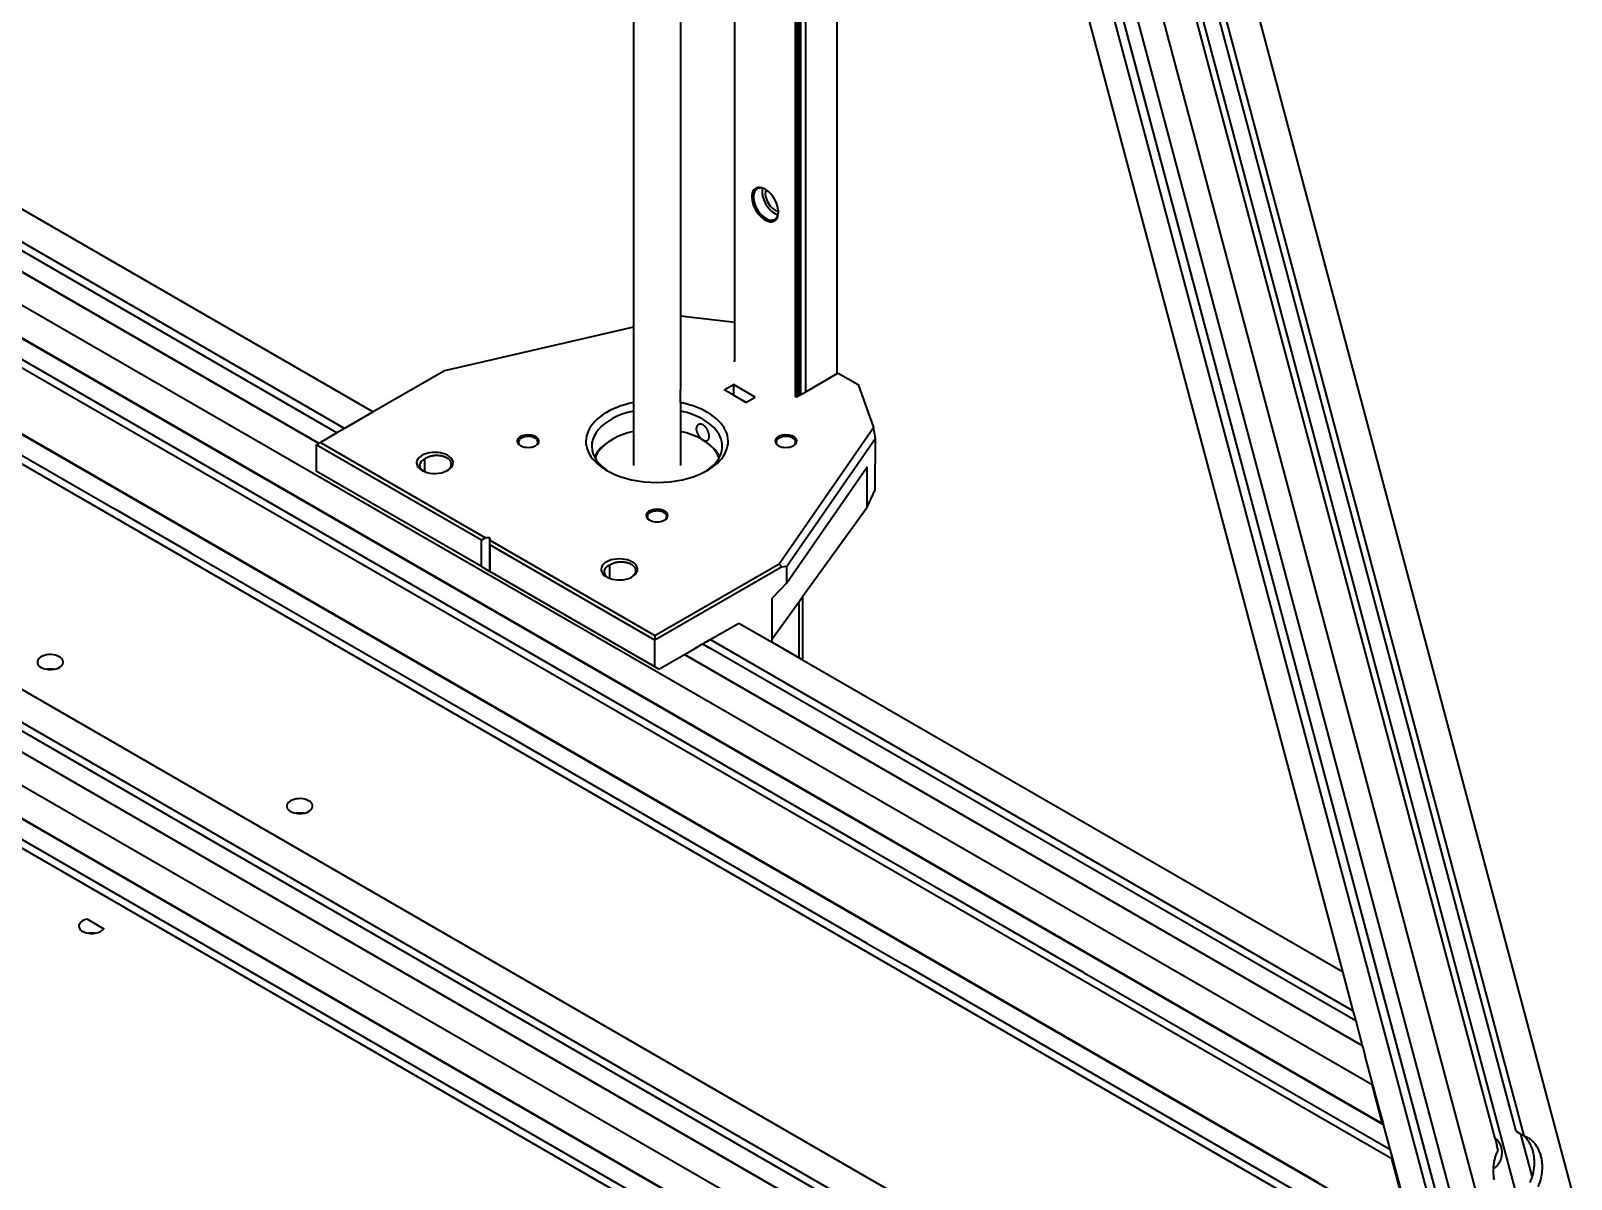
# Model space of a CAD drawing. Header units: millimetres. Extents: x 15 to 415, y 5 to 292.
# Drawn here: x 315.3 to 348.05, y 82.87 to 107.29 of the extents above; entities that cross this region are included whole.
import ezdxf

# ---------------------------------------------------------------- set-up
doc = ezdxf.new("R2010")
doc.units = ezdxf.units.MM
doc.layers.add('Geometries', color=7, linetype='Continuous')

msp = doc.modelspace()

# ---------------------------------------------------------------- linework, layer by layer
at = {"layer": 'Geometries', "linetype": 'Continuous', "lineweight": 40}
for p, q in [((347.0457, 83.7956), (329.2709, 150.4485)), ((347.1611, 81.524), (328.846, 150.2032)), ((346.3556, 81.3729), (330.0094, 142.6691)), ((345.1234, 82.0843), (329.106, 142.1475)), ((329.2651, 142.2394), (345.3404, 81.959)), ((345.3486, 81.9543), (329.2711, 142.2429)), ((345.7884, 81.4409), (329.5335, 142.3944)), ((328.1136, 141.5746), (328.1136, 100.9892)), ((332.4405, 141.2023), (348.048, 82.6764)), ((346.8764, 83.8934), (331.777, 140.514)), ((329.1136, 140.0601), (329.1136, 101.2198)), ((346.4288, 83.7377), (332.4405, 136.1918)), ((330.2661, 101.084), (330.2661, 135.7381)), ((331.5566, 99.5148), (331.5566, 130.899)), ((331.592, 99.5094), (331.592, 130.7664)), ((331.6706, 99.5549), (331.6706, 130.4714)), ((331.777, 99.6164), (331.777, 130.0725)), ((331.6367, 99.5353), (331.6367, 128.8334)), ((332.4405, 127.5846), (343.1865, 87.2884)), ((332.4405, 99.9999), (332.4405, 127.5846)), ((307.9342, 107.6413), (322.579, 99.1861)), ((321.9691, 98.834), (307.3243, 107.2892)), ((307.1238, 106.7775), (321.4257, 98.5203)), ((321.81, 98.7422), (307.3859, 107.07)), ((321.4211, 98.5176), (307.5128, 106.5476)), ((307.1322, 106.0631), (343.816, 84.8837)), ((344.038, 84.0513), (307.3542, 105.2307)), ((307.3559, 105.2245), (344.0536, 84.0371)), ((307.4958, 104.6999), (333.0827, 89.9273)), ((344.2375, 83.3034), (307.5537, 104.4828)), ((333.0827, 88.3351), (307.9976, 102.818)), ((307.9993, 102.8118), (344.2437, 81.8861)), ((308.1392, 102.2872), (317.0923, 97.1181)), ((343.7002, 81.5723), (308.1971, 102.0701)), ((329.116, 101.2204), (329.1136, 101.2198)), ((329.1136, 101.2198), (329.1136, 99.8789)), ((330.2661, 101.084), (329.116, 101.2204)), ((328.1136, 100.9892), (324.0981, 100.0632)), ((328.1136, 100.9892), (328.1136, 99.6724)), ((330.2661, 100.2826), (330.2661, 101.084)), ((330.2471, 100.2716), (330.2661, 100.2826)), ((330.2661, 100.2606), (330.2471, 100.2716)), ((330.2661, 100.2606), (330.2661, 100.2826)), ((330.2661, 100.2599), (330.2661, 100.2606)), ((324.0981, 100.0632), (322.579, 99.1861)), ((329.1136, 99.8789), (329.1136, 99.653)), ((331.777, 99.6164), (332.4405, 99.9999)), ((332.4405, 99.9999), (332.4623, 100.0125)), ((332.4623, 100.0125), (332.8889, 99.7663)), ((328.1136, 99.6724), (328.1136, 99.3845)), ((329.1136, 99.3845), (329.1136, 99.653)), ((330.0437, 99.6547), (330.2376, 99.7667)), ((330.2376, 99.5427), (330.0437, 99.6547)), ((330.2376, 99.7667), (330.2376, 99.5427)), ((330.6973, 99.5013), (330.2376, 99.7667)), ((331.6367, 99.5353), (331.6706, 99.5549)), ((331.6706, 99.5549), (331.777, 99.6164)), ((332.8889, 99.7663), (333.2132, 98.8549)), ((328.1136, 99.3845), (328.1136, 99.2055)), ((329.1136, 99.3845), (329.1136, 99.2055)), ((330.4327, 99.4301), (330.2376, 99.5427)), ((330.5033, 99.3893), (330.4327, 99.4301)), ((330.5033, 99.3893), (330.5042, 99.3898)), ((330.5042, 99.3898), (330.6973, 99.5013)), ((331.5796, 99.5023), (331.5578, 99.5148)), ((331.5796, 99.5023), (331.592, 99.5094)), ((331.592, 99.5094), (331.6367, 99.5353)), ((322.579, 99.1861), (321.9691, 98.834)), ((328.1136, 99.2055), (328.1136, 98.7724)), ((329.1136, 99.2055), (329.1136, 98.7731)), ((321.81, 98.7422), (321.4563, 98.538)), ((321.9691, 98.834), (321.81, 98.7422)), ((327.6427, 98.5885), (327.6648, 98.6012)), ((328.1136, 98.7724), (328.1136, 98.6442)), ((328.1136, 98.6442), (328.1136, 98.6317)), ((328.1136, 98.6317), (328.1136, 98.0501)), ((329.1136, 98.7731), (329.1136, 98.6442)), ((329.1136, 98.6442), (329.1136, 98.6317)), ((329.1136, 98.6317), (329.1136, 98.0501)), ((329.5873, 98.5885), (329.5652, 98.6012)), ((331.2089, 95.9578), (333.2132, 98.8549)), ((333.2584, 98.6236), (331.3742, 95.9002)), ((333.2584, 98.6236), (333.2132, 98.8549)), ((333.2526, 97.5329), (333.2584, 98.6236)), ((321.368, 98.4869), (321.4211, 98.5176)), ((321.368, 98.4869), (321.368, 97.9256)), ((324.8792, 96.4597), (321.368, 98.4869)), ((321.4211, 98.5176), (321.4257, 98.5203)), ((321.4257, 98.5203), (321.4563, 98.538)), ((321.4563, 98.538), (324.9675, 96.5108)), ((324.8792, 95.8984), (321.368, 97.9256)), ((323.6701, 98.189), (323.6701, 97.9182)), ((331.3742, 95.5517), (333.0791, 98.0159)), ((333.0791, 97.1592), (333.0791, 98.0159)), ((333.0791, 97.1592), (333.2526, 97.5329)), ((317.4871, 96.8902), (317.0923, 97.1181)), ((331.7086, 95.2599), (333.0791, 97.1592)), ((318.7101, 96.1841), (317.4871, 96.8902)), ((309.707, 96.4083), (339.5513, 79.1776)), ((324.9675, 96.5108), (324.8792, 96.4597)), ((324.8792, 95.8984), (324.8792, 96.4597)), ((325.0558, 96.5108), (324.9675, 96.5108)), ((325.0558, 96.5108), (325.056, 96.5107)), ((325.0558, 95.7964), (325.0558, 96.5108)), ((325.0559, 96.3577), (325.056, 96.3578)), ((328.5671, 94.3305), (325.0559, 96.3577)), ((325.0559, 96.3577), (325.0559, 95.7963)), ((325.056, 96.5107), (325.0561, 96.4597)), ((325.056, 96.3578), (325.056, 96.5107)), ((325.056, 96.3578), (325.0561, 96.3581)), ((325.0561, 96.3581), (325.0561, 96.4597)), ((325.0561, 96.4597), (328.5671, 94.4326)), ((318.7101, 96.1841), (325.4534, 92.2908)), ((328.5671, 94.4326), (331.2089, 95.9578)), ((331.2622, 95.8865), (331.2089, 95.9578)), ((324.8792, 95.8984), (325.0558, 95.7964)), ((325.0559, 95.7963), (325.0558, 95.7964)), ((325.056, 95.7963), (325.0559, 95.7963)), ((328.5671, 93.7692), (325.056, 95.7963)), ((327.6015, 95.9297), (327.6008, 95.931)), ((327.6015, 95.9297), (327.6015, 95.6502)), ((331.2622, 95.8865), (328.5671, 94.3305)), ((331.3742, 95.9002), (331.2622, 95.8865)), ((331.3742, 95.5517), (331.3742, 95.9002)), ((309.9289, 95.5759), (338.9414, 78.8255)), ((338.7829, 78.7333), (309.9868, 95.3587)), ((331.3742, 95.5517), (331.0603, 95.2275)), ((331.0603, 94.3614), (331.0603, 95.2275)), ((331.0603, 94.3614), (331.6354, 95.1584)), ((331.6354, 95.1584), (331.7086, 95.2599)), ((331.6354, 93.9575), (331.6354, 95.1584)), ((331.7086, 95.2599), (331.7086, 93.9152)), ((310.1267, 94.8341), (338.3986, 78.5114)), ((310.1284, 94.8279), (338.3934, 78.5091)), ((330.0197, 94.5058), (330.3527, 94.698)), ((330.3527, 94.698), (330.3532, 94.6983)), ((330.3527, 94.698), (330.3532, 94.6977)), ((330.3532, 94.6977), (330.3532, 94.6983)), ((330.3532, 94.6977), (331.0603, 94.2895)), ((328.5671, 94.4326), (328.5671, 94.3305)), ((328.5671, 93.7692), (328.5671, 94.3305)), ((329.663, 94.2998), (329.7428, 94.3459)), ((329.7428, 94.3459), (330.003, 94.4961)), ((343.4085, 86.456), (329.7428, 94.3459)), ((330.003, 94.4961), (330.0197, 94.5058)), ((331.0603, 94.2895), (331.0603, 94.3614)), ((310.3504, 93.9955), (330.8898, 82.1371)), ((328.6555, 93.7181), (329.1948, 94.0295)), ((329.1948, 94.0295), (329.1994, 94.0321)), ((343.608, 85.7081), (329.1948, 94.0295)), ((329.1994, 94.0321), (329.3584, 94.124)), ((329.1994, 94.0321), (343.6063, 85.7143)), ((329.3584, 94.124), (329.5837, 94.254)), ((329.5837, 94.254), (329.6234, 94.2769)), ((329.5837, 94.254), (329.7485, 94.1589)), ((329.663, 94.2998), (329.6234, 94.2769)), ((330.3532, 93.8098), (329.7485, 94.1589)), ((331.0603, 94.2895), (331.6354, 93.9575)), ((328.6555, 93.7181), (328.5671, 93.7692)), ((343.4664, 86.2389), (330.3532, 93.8098)), ((331.6354, 93.9575), (331.7086, 93.9152)), ((331.7086, 93.9152), (343.1865, 87.2884)), ((310.5724, 93.1632), (330.28, 81.785)), ((310.574, 93.157), (330.2754, 81.7823)), ((310.7139, 92.6324), (329.891, 81.5604)), ((310.7718, 92.4152), (329.7319, 81.4686)), ((325.8482, 92.0629), (325.4534, 92.2908)), ((333.0827, 87.886), (325.8482, 92.0629)), ((333.0827, 89.9273), (334.8356, 88.9153)), ((337.6974, 87.263), (334.8356, 88.9153)), ((316.5061, 88.4003), (316.8553, 88.1987)), ((342.3577, 82.9802), (333.0827, 88.3351)), ((333.0827, 87.886), (333.8724, 87.4301)), ((343.5952, 81.8167), (333.8724, 87.4301)), ((337.6974, 87.263), (344.1935, 83.5125)), ((343.1865, 87.2884), (343.4085, 86.456)), ((343.4085, 86.456), (343.4664, 86.2389)), ((343.4664, 86.2389), (343.6063, 85.7143)), ((343.6063, 85.7143), (343.608, 85.7081)), ((343.608, 85.7081), (343.6659, 85.4909)), ((343.7293, 85.253), (343.6659, 85.4909)), ((343.8138, 84.9363), (343.7293, 85.253)), ((343.8138, 84.9363), (343.8199, 84.9133)), ((343.816, 84.8837), (343.8262, 84.8896)), ((344.038, 84.0513), (343.816, 84.8837)), ((343.8199, 84.9133), (343.8262, 84.8896)), ((343.8262, 84.8896), (343.839, 84.8418)), ((343.839, 84.8418), (343.9048, 84.595)), ((343.9048, 84.595), (343.9107, 84.5726)), ((343.9114, 84.57), (343.9107, 84.5726)), ((343.9114, 84.57), (343.962, 84.3805)), ((343.962, 84.3805), (344.0482, 84.0572)), ((344.0482, 84.0572), (344.038, 84.0513)), ((344.0482, 84.0572), (344.0536, 84.0371)), ((344.0536, 84.0371), (344.1935, 83.5125)), ((346.8764, 83.8934), (346.9808, 83.8331)), ((346.9808, 83.8331), (347.0115, 83.8154)), ((347.2188, 82.9406), (346.9808, 83.8331)), ((344.1935, 83.5125), (344.2477, 83.3092)), ((346.4288, 83.7377), (346.4686, 83.5882)), ((346.4399, 83.7318), (346.4398, 83.7319)), ((346.4955, 83.4875), (346.4686, 83.5882)), ((347.0115, 83.8154), (347.0398, 83.7991)), ((347.0398, 83.7991), (347.0457, 83.7956)), ((344.2375, 83.3034), (344.2477, 83.3092)), ((344.5658, 82.0721), (344.2375, 83.3034)), ((344.2477, 83.3092), (344.576, 82.078)), ((346.4482, 83.3761), (346.4541, 83.3925)), ((342.6792, 82.7946), (342.3577, 82.9802)), ((347.2215, 82.9494), (347.2189, 82.9406)), ((347.2561, 83.1336), (347.2559, 83.1319))]:
    msp.add_line(p, q, dxfattribs=at)
at = {"layer": 'Geometries', "linetype": 'Continuous', "lineweight": 40, "flags": 128}
for points in [[(329.4927, 98.9158), (329.4875, 98.9126), (329.482, 98.9084), (329.4768, 98.9037), (329.472, 98.8986), (329.4675, 98.8929), (329.4635, 98.8868), (329.4599, 98.8803), (329.4567, 98.8734), (329.454, 98.8662), (329.4518, 98.8585), (329.4501, 98.8506), (329.4488, 98.8423), (329.448, 98.8338), (329.4477, 98.825), (329.4479, 98.8161), (329.4486, 98.807), (329.4498, 98.7977), (329.4514, 98.7883), (329.4535, 98.7789), (329.4561, 98.7693), (329.4591, 98.7598), (329.4626, 98.7501), (329.4665, 98.7405), (329.4708, 98.731), (329.4755, 98.7215), (329.4805, 98.7121), (329.4859, 98.7028), (329.4917, 98.6935), (329.4978, 98.6845), (329.5042, 98.6756), (329.5108, 98.667), (329.5176, 98.6586), (329.5247, 98.6505), (329.532, 98.6427), (329.5394, 98.6351), (329.547, 98.6279), (329.5547, 98.6211), (329.5624, 98.6146), (329.5704, 98.6085), (329.5784, 98.6027), (329.5864, 98.5974), (329.5944, 98.5926)], [(329.6865, 98.5802), (329.691, 98.5832), (329.6954, 98.5868), (329.6995, 98.5909), (329.7033, 98.5954), (329.7068, 98.6006), (329.7099, 98.6062), (329.7127, 98.6123), (329.7151, 98.6188), (329.7171, 98.6257), (329.7188, 98.6331), (329.7201, 98.6408), (329.721, 98.6489), (329.7216, 98.6573), (329.7218, 98.666), (329.7216, 98.6751), (329.7211, 98.6843), (329.7201, 98.6937), (329.7189, 98.7033), (329.7172, 98.7131), (329.7152, 98.723), (329.7129, 98.733), (329.7102, 98.7431), (329.7072, 98.7532), (329.7038, 98.7633), (329.7, 98.7734), (329.696, 98.7834), (329.6916, 98.7933), (329.6869, 98.803), (329.6819, 98.8127), (329.6766, 98.8222), (329.6709, 98.8314), (329.665, 98.8404), (329.6589, 98.849), (329.6525, 98.8574), (329.6459, 98.8653), (329.639, 98.8729), (329.632, 98.88), (329.6248, 98.8868), (329.6174, 98.893), (329.6099, 98.8988), (329.6024, 98.904), (329.5948, 98.9087), (329.5871, 98.9129), (329.5793, 98.9166), (329.5716, 98.9197), (329.5639, 98.9222), (329.5562, 98.9241), (329.5487, 98.9255), (329.5412, 98.9263), (329.5338, 98.9266), (329.5265, 98.9263), (329.5195, 98.9254), (329.5126, 98.9239), (329.506, 98.9219), (329.4995, 98.9193), (329.4934, 98.9162), (329.4927, 98.9158)], [(329.5944, 98.5926), (329.602, 98.5884), (329.6095, 98.5847), (329.617, 98.5815), (329.6243, 98.5787), (329.6315, 98.5765), (329.6384, 98.5748), (329.6452, 98.5736), (329.6518, 98.5729), (329.6582, 98.5728), (329.6643, 98.5732), (329.6702, 98.5741), (329.6758, 98.5756), (329.6811, 98.5776), (329.6862, 98.5801), (329.6865, 98.5802)], [(323.6701, 98.189), (323.6811, 98.1966), (323.6927, 98.2039), (323.7048, 98.2108), (323.7177, 98.2176), (323.731, 98.2239), (323.7448, 98.2298), (323.7567, 98.2345), (323.7688, 98.2388), (323.7811, 98.2428), (323.7937, 98.2465), (323.8068, 98.25), (323.8202, 98.2531), (323.8337, 98.2559), (323.8473, 98.2584), (323.8607, 98.2604), (323.8741, 98.262), (323.8876, 98.2633), (323.9011, 98.2643), (323.9151, 98.2649), (323.929, 98.2652), (323.9429, 98.2651), (323.9567, 98.2646), (323.9701, 98.2637), (323.9833, 98.2625), (323.9964, 98.261), (324.0093, 98.2591), (324.0225, 98.2569), (324.0354, 98.2542), (324.0481, 98.2512), (324.0605, 98.2479), (324.0745, 98.2436), (324.0881, 98.2389), (324.1013, 98.2338), (324.1143, 98.2281), (324.1267, 98.222), (324.1386, 98.2155), (324.1476, 98.2101), (324.1561, 98.2045), (324.1643, 98.1987), (324.1721, 98.1926), (324.1796, 98.1862), (324.1867, 98.1796), (324.1934, 98.1727), (324.1995, 98.1657), (324.2053, 98.1585), (324.2105, 98.151), (324.2153, 98.1434), (324.2195, 98.1356), (324.2233, 98.1275), (324.2265, 98.1193), (324.2291, 98.111), (324.2312, 98.1026), (324.2326, 98.0943), (324.2335, 98.086), (324.2338, 98.0776), (324.2338, 98.077)], [(324.2338, 98.077), (324.2336, 98.0693), (324.2328, 98.0606), (324.2313, 98.052), (324.2293, 98.0434), (324.2267, 98.0348), (324.2237, 98.0265), (324.22, 98.0183), (324.2159, 98.0101), (324.2112, 98.002), (324.2058, 97.9938), (324.1999, 97.9858), (324.1935, 97.9778), (324.1865, 97.97), (324.1796, 97.963), (324.1723, 97.956), (324.1646, 97.9493), (324.1563, 97.9426), (324.1477, 97.9361), (324.1409, 97.9314)], [(327.6008, 95.931), (327.6123, 95.9384), (327.6244, 95.9454), (327.6369, 95.9521), (327.6502, 95.9585), (327.664, 95.9645), (327.6782, 95.9701), (327.6903, 95.9745), (327.7026, 95.9785), (327.7152, 95.9822), (327.728, 95.9856), (327.7413, 95.9888), (327.7548, 95.9916), (327.7684, 95.994), (327.7822, 95.9961), (327.7956, 95.9977), (327.8091, 95.9991), (327.8226, 96), (327.8362, 96.0007), (327.8501, 96.0009), (327.864, 96.0008), (327.8778, 96.0004), (327.8916, 95.9995), (327.9048, 95.9983), (327.9179, 95.9968), (327.9308, 95.9949), (327.9436, 95.9927), (327.9565, 95.9901), (327.9692, 95.9872), (327.9817, 95.9838), (327.9939, 95.9802), (328.0057, 95.9762), (328.0173, 95.9719), (328.0285, 95.9673), (328.0395, 95.9622), (328.0502, 95.9569), (328.0604, 95.9513), (328.0693, 95.9459), (328.0779, 95.9403), (328.0861, 95.9344), (328.0939, 95.9284), (328.1014, 95.922), (328.1085, 95.9153), (328.1151, 95.9085), (328.1213, 95.9015), (328.1271, 95.8942), (328.1323, 95.8867), (328.1371, 95.8791), (328.1413, 95.8714), (328.1451, 95.8633), (328.1483, 95.8551), (328.1509, 95.8467), (328.153, 95.8383), (328.1544, 95.8301), (328.1553, 95.8217), (328.1556, 95.8134), (328.1556, 95.8128)], [(328.1556, 95.8128), (328.1554, 95.805), (328.1545, 95.7964), (328.1531, 95.7878), (328.1511, 95.7792), (328.1485, 95.7706), (328.1454, 95.7623), (328.1418, 95.754), (328.1377, 95.7459), (328.133, 95.7378), (328.1276, 95.7296), (328.1217, 95.7215), (328.1153, 95.7136), (328.1083, 95.7058), (328.1014, 95.6987), (328.0941, 95.6918), (328.0864, 95.6851), (328.0781, 95.6784), (328.0694, 95.6719), (328.0627, 95.6672)], [(346.3962, 83.1026), (346.4025, 83.1053), (346.4116, 83.1098), (346.4205, 83.1147), (346.4295, 83.1201), (346.4384, 83.1261), (346.4473, 83.1327), (346.4561, 83.1399), (346.4648, 83.1477), (346.4733, 83.156), (346.4816, 83.1648), (346.4898, 83.1742), (346.4977, 83.1842), (346.5048, 83.1937), (346.5116, 83.2036), (346.5181, 83.214), (346.5245, 83.2248), (346.5305, 83.236), (346.5362, 83.2475), (346.5417, 83.2594), (346.5468, 83.2716), (346.5515, 83.2841), (346.5559, 83.2968), (346.5603, 83.3113), (346.5643, 83.326), (346.5678, 83.3409), (346.5708, 83.3559), (346.5733, 83.3709), (346.5753, 83.3858), (346.5767, 83.4006), (346.5777, 83.4154), (346.5783, 83.43), (346.5783, 83.4448), (346.5779, 83.4594), (346.5771, 83.4737), (346.5758, 83.4878), (346.5741, 83.5016), (346.5721, 83.5148), (346.5697, 83.5277), (346.5669, 83.5402), (346.5639, 83.5524)], [(346.4398, 83.7319), (346.4308, 83.7367), (346.4288, 83.7377)], [(346.5639, 83.5524), (346.5604, 83.5646), (346.5566, 83.5767), (346.5523, 83.5888), (346.5475, 83.6007), (346.5424, 83.6125), (346.5369, 83.6239), (346.531, 83.635), (346.5246, 83.6459), (346.5179, 83.6565), (346.5106, 83.6669), (346.5029, 83.6769), (346.4948, 83.6864), (346.4863, 83.6955), (346.4775, 83.704), (346.4685, 83.7119), (346.4592, 83.7191), (346.4497, 83.7258), (346.4399, 83.7318)], [(347.0398, 83.7991), (347.0504, 83.7893), (347.0648, 83.775), (347.0787, 83.76), (347.0923, 83.7443), (347.1054, 83.7279), (347.1181, 83.7109), (347.1303, 83.6932), (347.142, 83.675), (347.1532, 83.6562), (347.1639, 83.6369), (347.174, 83.6172), (347.1836, 83.597), (347.1926, 83.5765), (347.2011, 83.5556), (347.209, 83.5344), (347.2163, 83.5129), (347.223, 83.4913), (347.2291, 83.4694), (347.2347, 83.4473), (347.2398, 83.4247), (347.2444, 83.4017), (347.2484, 83.3783), (347.2518, 83.3545), (347.2547, 83.3304), (347.257, 83.306), (347.2587, 83.2814), (347.2598, 83.2566), (347.2603, 83.2316), (347.2601, 83.2065), (347.2593, 83.1813), (347.2579, 83.1562), (347.2561, 83.1336)], [(347.0457, 83.7956), (347.0622, 83.7903), (347.0786, 83.7841), (347.095, 83.7771), (347.1113, 83.7693), (347.1274, 83.7606), (347.1309, 83.7586)], [(347.1309, 83.7586), (347.1434, 83.7511), (347.1592, 83.7408), (347.1747, 83.7297), (347.19, 83.7178), (347.205, 83.705), (347.2197, 83.6915), (347.2312, 83.6802)], [(347.2312, 83.6802), (347.2341, 83.6773), (347.248, 83.6623), (347.2616, 83.6466), (347.2747, 83.6302), (347.2874, 83.6131), (347.2996, 83.5955), (347.3113, 83.5773), (347.3225, 83.5585), (347.3332, 83.5392), (347.3434, 83.5194), (347.3529, 83.4993), (347.362, 83.4787), (347.3704, 83.4578), (347.3783, 83.4366), (347.3856, 83.4152), (347.3923, 83.3935), (347.3984, 83.3717), (347.404, 83.3495), (347.4091, 83.3269), (347.4137, 83.3039), (347.4177, 83.2805), (347.4212, 83.2567), (347.424, 83.2326), (347.4263, 83.2083), (347.428, 83.1836), (347.4291, 83.1588), (347.4296, 83.1338), (347.4294, 83.1088), (347.4286, 83.0836), (347.4272, 83.0584), (347.4251, 83.0333), (347.4225, 83.0082), (347.4192, 82.9832), (347.4184, 82.9782)], [(346.3961, 83.1026), (346.3966, 83.1116), (346.3981, 83.1342), (346.4002, 83.1567), (346.4027, 83.1792), (346.4058, 83.2015), (346.4093, 83.2238), (346.4134, 83.2458), (346.4179, 83.2677), (346.4229, 83.2894), (346.4283, 83.3107), (346.4342, 83.3319), (346.4405, 83.3527), (346.4472, 83.3731), (346.4482, 83.3761)], [(346.4541, 83.3925), (346.4544, 83.3932), (346.4619, 83.4129), (346.4698, 83.4322), (346.478, 83.4511), (346.4866, 83.4696), (346.4955, 83.4875)], [(346.4152, 82.8561), (346.4106, 82.8796), (346.4065, 82.9036), (346.403, 82.9279), (346.4002, 82.9526), (346.3979, 82.9775), (346.3964, 82.9996), (346.3955, 83.0218), (346.395, 83.0441), (346.395, 83.0666), (346.3954, 83.0833)], [(346.3954, 83.0833), (346.3955, 83.0891), (346.3961, 83.1026)], [(347.2189, 82.9406), (347.2175, 82.9361), (347.2102, 82.9131), (347.2024, 82.8906), (347.194, 82.8686), (347.1853, 82.8471), (347.1761, 82.8261), (347.1665, 82.8057)], [(347.232, 82.9888), (347.2306, 82.9831), (347.2243, 82.9594), (347.2215, 82.9494)], [(347.2559, 83.1319), (347.2558, 83.131), (347.2532, 83.1059), (347.2498, 83.081), (347.2459, 83.0561), (347.2414, 83.0315), (347.2363, 83.0072), (347.232, 82.9888)], [(347.4184, 82.9782), (347.4152, 82.9584), (347.4107, 82.9338), (347.4056, 82.9094), (347.3999, 82.8854), (347.3936, 82.8617), (347.3868, 82.8383), (347.3795, 82.8154), (347.3717, 82.7929), (347.3634, 82.7708), (347.3546, 82.7493), (347.3454, 82.7283), (347.3358, 82.7079)]]:
    msp.add_lwpolyline(points, dxfattribs=at)
at = {"layer": 'Geometries', "linetype": 'Continuous', "lineweight": 40}
for centre, major_axis, start_param, end_param in [((330.9114, 103.595), (-0.2, 0.3464), 5.466028, 10.2101761), ((330.929, 103.6052), (0.1875, -0.3248), 2.6237869, 6.2831853), ((331.1147, 103.7123), (0.1875, -0.3248), 3.6593984, 5.7653795), ((330.929, 103.6052), (0.1875, -0.3248), 2.3889963, 2.6237869), ((331.1147, 103.7123), (0.1406, -0.2436), 3.5196289, 5.9051491), ((330.9114, 103.595), (-0.2, 0.3464), 5.4245594, 5.466028), ((330.9114, 103.595), (-0.2, 0.3464), 4.0002185, 5.4245594), ((330.929, 103.6052), (0.1875, -0.3248), 0, 0.5178058), ((330.929, 103.6052), (0.1875, -0.3248), 0.5178058, 0.7525964), ((330.9114, 103.595), (-0.2, 0.3464), 3.95875, 4.0002185), ((330.9114, 103.595), (-0.2, 0.3464), 3.9269908, 3.95875), ((328.6136, 98.5603), (1.5125, 0), 1.907715, 3.9692171), ((328.6136, 98.5603), (1.5125, 0), 5.4555609, 7.5170673), ((330.47, 99.2563), (0.0969, -0.1678), 2.1043861, 2.6321845), ((328.6136, 98.4583), (-1.3875, 0), 5.0810456, 6.5749253), ((328.6136, 98.4583), (-1.3875, 0), 3.9269908, 4.3437372), ((328.6136, 98.4583), (-1.3875, 0), 2.8537208, 3.9269908), ((325.8736, 98.5648), (0.2312, 0), 5.4421225, 10.2658419), ((325.8736, 98.5443), (-0.2062, 0), 3.9269908, 7.0097139), ((325.8736, 98.5443), (-0.2062, 0), 2.4150652, 3.9269908), ((328.615, 98.0271), (1.375, 0), 2.3561945, 2.8859541), ((328.615, 98.0527), (-1.3437, 0), 5.4977871, 6.0857868), ((328.615, 98.0527), (-1.3437, 0), 5.0948126, 5.4977871), ((328.615, 98.0527), (-1.3437, 0), 3.9269908, 4.3322862), ((328.615, 98.0527), (-1.3437, 0), 3.3431026, 3.9269908), ((328.615, 98.0271), (1.375, 0), 0.2595067, 0.7853982), ((331.3536, 98.5648), (-0.2312, 0), 2.3005603, 7.1242179), ((331.3536, 98.5444), (0.2062, 0), 0.7853982, 3.8680899), ((331.3536, 98.5444), (0.2062, 0), 5.5566883, 7.0685835), ((323.8905, 98.1022), (0.3875, 0), 5.4148601, 10.2944719), ((325.8736, 98.5648), (0.2312, 0), 3.9826566, 5.4421225), ((331.3536, 98.5648), (-0.2312, 0), 0.8410326, 2.3005603), ((323.8905, 98.0511), (-0.325, 0), 5.4579689, 6.9765333), ((323.8905, 98.1022), (0.3875, 0), 4.0112865, 4.1071252), ((323.8905, 98.1022), (0.3875, 0), 4.1071252, 5.4148601), ((328.6136, 98.4583), (-1.3875, 0), 0.29174, 0.3219507), ((328.6136, 98.4583), (-1.3875, 0), 0.3219507, 0.7413105), ((328.6136, 98.5603), (1.5125, 0), 3.9692171, 5.4555609), ((328.6136, 98.4583), (-1.3875, 0), 2.4002821, 2.8237534), ((328.6136, 98.4583), (-1.3875, 0), 2.8237534, 2.8537208), ((328.6135, 96.9828), (-0.2312, 0), 2.3005368, 7.1242422), ((328.6135, 96.9624), (0.2062, 0), 0.7853982, 3.8681142), ((328.6135, 96.9624), (0.2062, 0), 5.5566648, 7.0685835), ((328.6135, 96.9828), (-0.2312, 0), 0.8410569, 2.3005368), ((327.8123, 95.8379), (0.3875, 0), 5.4148601, 10.2944725), ((327.8123, 95.7869), (-0.325, 0), 5.4180874, 6.976534), ((327.8123, 95.8379), (0.3875, 0), 4.0112872, 4.1372419), ((327.8123, 95.8379), (0.3875, 0), 4.1372419, 5.4148601), ((315.7137, 93.8674), (-0.275, 0), 2.0470806, 7.5857328), ((315.7137, 93.5612), (-0.275, 0), 4.4441402, 4.9806378), ((315.7137, 93.8674), (-0.275, 0), 1.3025475, 1.8390451), ((315.7137, 93.8674), (-0.275, 0), 1.8390451, 2.0470806), ((321.017, 90.8055), (-0.275, 0), 2.0470806, 7.5857328), ((321.017, 90.4993), (-0.275, 0), 4.4441402, 4.9806378), ((321.017, 90.8055), (-0.275, 0), 1.3025475, 1.8390451), ((321.017, 90.8055), (-0.275, 0), 1.8390451, 2.0470806), ((316.5976, 88.254), (-0.275, 0), 5.0512186, 7.5857328), ((316.5976, 87.9478), (-0.275, 0), 4.4441402, 4.9806378), ((316.5976, 88.254), (-0.275, 0), 1.3025475, 1.8390451), ((316.5976, 88.254), (-0.275, 0), 1.8390451, 2.7858675), ((316.5976, 88.254), (-0.275, 0), 2.7858675, 2.802763)]:
    msp.add_ellipse(centre, major_axis=major_axis, ratio=0.5773503, start_param=start_param, end_param=end_param, dxfattribs=at)

doc.saveas('drawing.dxf')
